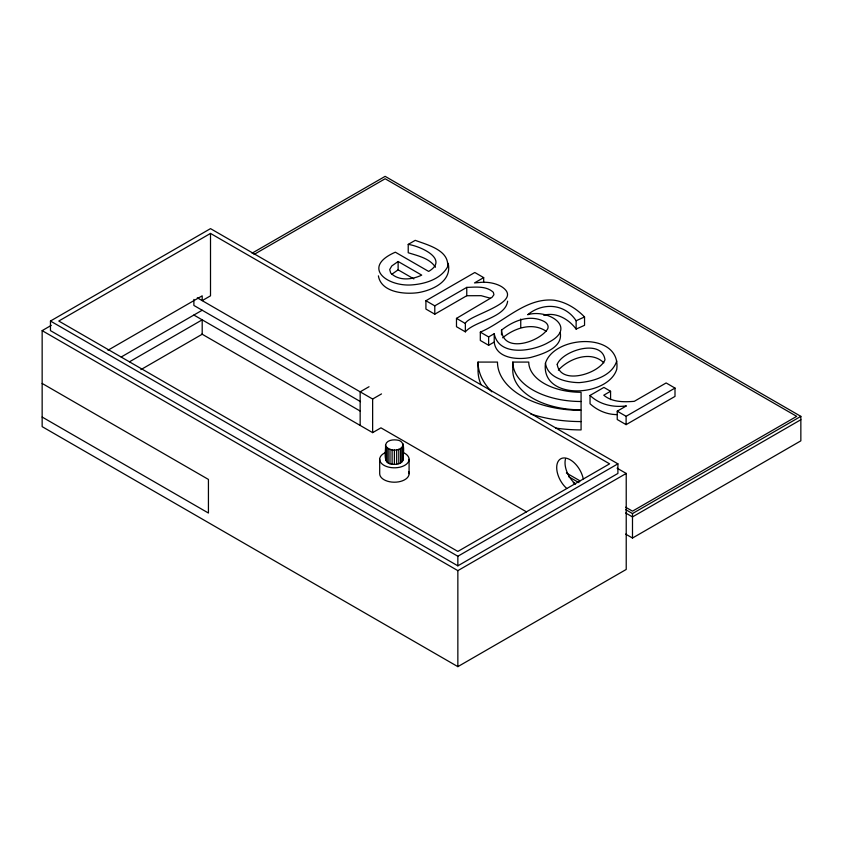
<?xml version="1.0" encoding="UTF-8"?>
<svg xmlns="http://www.w3.org/2000/svg" width="843" height="843" viewBox="0 0 843 843"><rect width="100%" height="100%" fill="white"/><g stroke="black" fill="none" stroke-linecap="round" stroke-linejoin="round"><path stroke-width="1.26" d="M408.223 244.396L415.241 240.339C427.211 244.86 449.867 250.255 447.507 267.062C440.352 279.486 424.64 284.08 411.121 284.955C386.494 286.43 361.384 266.989 395.346 252.194L428.666 271.425C449.793 258.885 419.445 245.893 408.223 244.396L408.223 252.731C417.822 255.829 429.551 258.19 435.473 267.22M385.578 444.925C386.526 440.183 392.69 439.509 396.674 440.004C406.684 440.647 402.796 452.87 403.207 459.319C402.259 464.061 396.094 464.735 392.111 464.24C382.1 463.597 385.989 451.374 385.578 444.925L385.873 460.636M403.207 444.925C401.078 451.648 389.603 451.585 385.873 446.242M545.463 363.122C554.399 335.061 621.607 331.647 616.739 369.35C607.803 397.401 540.595 400.815 545.463 363.122C547.37 378.012 566.507 382.574 579.257 382.627C593.44 381.457 611.976 375.989 616.739 361.015M558.382 370.161C568.846 358.475 591.017 350.151 603.851 362.817M391.774 274.312L398.128 269.834L413.86 278.917M50.464 321.035L210.508 228.632L617.908 463.84L617.908 473.439L457.854 565.843L50.464 330.635L50.464 321.035L457.854 556.243L617.908 463.84M617.108 468.181L626.223 473.439L626.223 569.446L457.854 666.644L42.15 426.642L42.15 330.635L51.254 325.377M210.508 233.427L58.778 321.035L457.854 551.438L609.594 463.84L210.508 233.427L210.508 295.83L202.194 300.635L202.194 295.83L107.967 350.235M252.046 253.195L385.146 176.356L800.85 416.358L800.85 440.847L632.492 538.045L625.654 534.104M254.006 254.47L385.146 178.758L796.688 416.358L632.492 511.164L625.643 507.212M121.223 356.989L202.194 310.235M129.537 361.784L202.194 319.834L202.194 334.239L140.886 369.634M398.128 261.499L391.774 265.966L389.698 269.549L390.667 272.974C398.813 281.33 412.058 279.728 421.721 275.124L398.128 261.499L398.128 269.834M490.352 298.222L481.121 295.682L466.759 295.735L434.788 314.186L425.915 309.065L425.915 300.73L474.809 272.5L483.682 277.621L483.682 282.384M425.915 300.73L434.788 305.851L466.759 287.389C475.621 287.168 486.306 285.693 493.355 292.321L493.924 294.734L491.996 297.368L456.484 318.38L456.484 326.715L465.357 331.836C474.346 321.12 505.568 317.779 507.634 301.172M483.682 277.621L474.493 282.921L482.354 282.247A24.984 14.426 0 0 1 501.511 286.609C526.053 302.489 467.739 314.997 465.357 323.501L456.484 318.38M369.034 386.716L360.161 391.837L360.161 425.441M480.31 332.131L488.634 336.937L494.219 333.712L494.219 342.058L488.634 345.282L480.31 340.467L480.31 332.131C504.335 321.942 525.758 297.516 553.946 300.182C565.758 301.931 576.349 308.475 584.547 316.979L584.547 325.314L576.127 329.086C568.93 319.265 556.106 311.784 543.724 315.282M197.304 297.811L372.638 399.034L381.51 393.913M501.511 330.129C513.45 320.688 529.667 314.049 544.241 321.52C546.77 322.858 548.983 325.64 547.824 328.612C540.215 341.721 503.26 354.186 501.511 330.129L501.511 334.892M502.649 337.811C514.441 328.011 532.65 321.857 546.38 331.404M201.856 334.039L372.638 432.638L380.952 427.844L526.548 511.901M617.023 414.598C606.981 414.608 597.424 410.488 590.037 403.765L590.037 395.43L603.904 387.422L610.574 391.268L610.574 399.614M610.574 391.268L603.767 395.198C612.166 402.322 623.936 402.153 634.294 401.331L666.139 382.954L675.001 388.075L675.001 396.41L626.107 424.64L617.234 419.519L617.234 411.184L626.423 405.883C613.472 407.664 599.658 404.714 590.037 395.43M617.234 411.184L626.107 416.305L675.001 388.075M42.15 330.635L457.854 570.637L626.223 473.439M625.654 509.615L632.492 513.566L800.85 416.358M800.85 419.719L632.492 516.928L625.654 512.976M576.127 329.086L576.127 320.74L584.547 316.979M480.984 384.566A103.046 59.495 0 0 1 478.034 370.414L478.034 362.079L497.475 362.079A83.605 48.262 0 0 0 581.08 410.341L581.08 429.909A103.046 59.495 0 0 1 555.642 428.065M512.786 362.079L528.761 362.079A52.319 30.2 0 0 0 581.08 392.28L581.08 409.846A68.283 39.421 0 0 1 512.786 370.414L512.786 362.079A68.283 39.421 0 0 0 581.08 401.5M566.37 472.986L580.047 480.889M568.709 476.738L578.962 482.66M573.261 482.733L575.537 484.051M360.509 401.637L193.879 305.44L193.879 299.434M193.879 315.04L360.161 411.036M42.15 383.439L208.432 479.435L208.432 513.039L42.15 417.043M576.127 320.74C564.863 303.575 542.966 302.131 527.676 314.713C547.497 308.664 578.129 327.158 548.677 342.311C533.598 351.299 498.824 357.263 494.219 333.712M560.268 332.774C563.029 348.075 541.891 354.397 530.321 357.537C517.539 360.035 495.979 358.475 494.219 342.058M402.912 458.002L403.207 459.319M378.391 275.861C381.099 292.352 404.24 294.534 417.896 292.679C432.354 290.382 452.396 281.309 448.139 263.279M632.492 513.566L632.492 538.045M626.107 416.305L626.107 424.64M520.742 319.033L520.742 327.369M488.634 336.937L488.634 345.282M466.759 287.389L466.759 295.735M465.357 323.501L465.357 331.836M457.854 556.243L457.854 565.843M457.854 570.637L457.854 666.644M434.788 305.851L434.788 314.186M409.087 459.319L409.087 473.724M402.912 443.608L402.912 460.636M402.027 447.464L402.027 461.869M400.625 448.518L400.625 462.923M398.802 449.33L398.802 463.734M396.674 449.835L396.674 464.24M394.387 450.014L394.387 464.419M392.111 449.835L392.111 464.24M389.982 449.33L389.982 463.734M388.159 448.518L388.159 462.923M386.758 447.464L386.758 461.869M379.698 459.319L379.698 473.724A14.7 8.483 0 0 0 396.305 482.133A14.7 8.483 0 0 0 408.592 471.532M372.638 399.034L372.638 432.638M581.08 421.574A103.046 59.495 0 0 1 530.711 413.976M491.838 391.826A103.046 59.495 0 0 1 478.034 362.079M575.031 483.629A19.104 11.033 60 0 1 565.484 459.014M566.717 488.434A19.104 11.033 60 0 1 560.669 458.834A19.104 11.033 60 0 1 583.272 478.877M402.817 452.375A14.7 8.483 0 0 1 405.367 464.967A14.7 8.483 0 0 1 383.407 464.967A14.7 8.483 0 0 1 385.968 452.375M557.212 364.313C560.216 385.883 599.478 373.649 604.989 359.813C601.997 338.254 562.713 350.477 557.212 364.313"/></g></svg>
